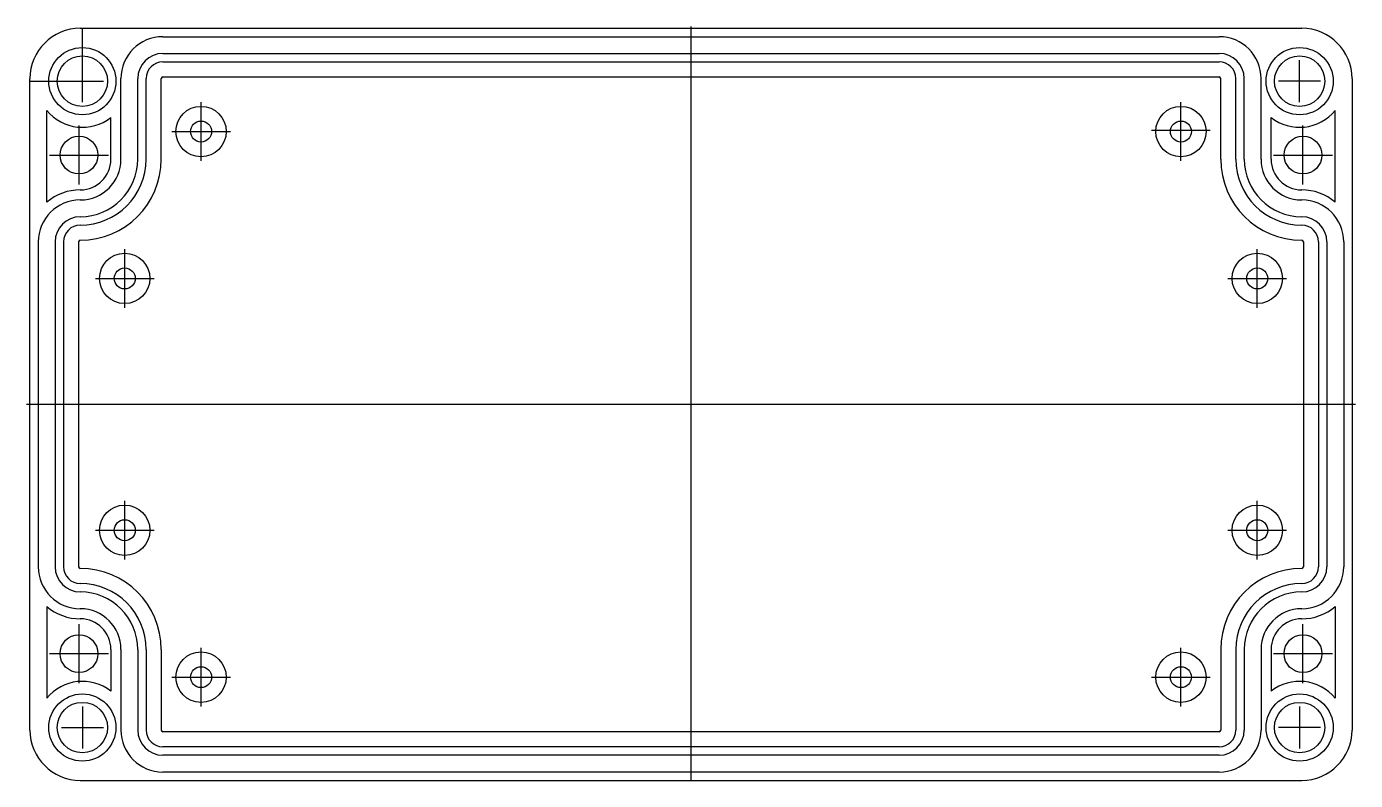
# Model space of a CAD drawing. Header units: millimetres. Extents: x -2134 to -1733, y 158 to 1162.
# Drawn here: x -2030.9 to -1872.5, y 158.2 to 248 of the extents above.
import ezdxf

# ---------------------------------------------------------------- set-up
doc = ezdxf.new("R2010")
doc.units = ezdxf.units.MM

msp = doc.modelspace()

# ---------------------------------------------------------------- linework, layer by layer
for p, q in [((-2024.5, 247.81), (-1878.9, 247.81)), ((-2024.25, 239.01), (-2024.25, 247.81)), ((-1951.7, 248.01), (-1951.7, 158.21)), ((-2014.65, 246.81), (-1888.75, 246.81)), ((-2014.65, 244.81), (-1888.75, 244.81)), ((-1879.15, 239.01), (-1879.15, 244.01)), ((-2014.65, 243.81), (-1888.75, 243.81)), ((-2030.5, 164.21), (-2030.5, 241.81)), ((-2030.5, 241.51), (-2021.75, 241.51)), ((-2019.65, 232.21), (-2019.65, 241.81)), ((-2017.65, 232.21), (-2017.65, 241.81)), ((-2016.65, 232.21), (-2016.65, 241.81)), ((-2014.85, 232.21), (-2014.85, 241.81)), ((-2014.65, 242.01), (-1888.75, 242.01)), ((-1888.55, 232.21), (-1888.55, 241.81)), ((-1886.75, 232.21), (-1886.75, 241.81)), ((-1885.75, 232.21), (-1885.75, 241.81)), ((-1883.75, 232.21), (-1883.75, 241.81)), ((-1876.65, 241.51), (-1881.65, 241.51)), ((-1872.9, 241.81), (-1872.9, 164.21)), ((-2028.5, 227.1), (-2028.5, 238.02)), ((-2010.1, 232.01), (-2010.1, 239.01)), ((-1893.3, 232.01), (-1893.3, 239.01)), ((-1874.9, 227.1), (-1874.9, 238.02)), ((-2024.65, 229.21), (-2024.65, 236.21)), ((-2020.85, 232.21), (-2020.85, 237.19)), ((-1882.55, 232.21), (-1882.55, 237.19)), ((-1878.75, 229.21), (-1878.75, 236.21)), ((-2013.6, 235.51), (-2006.6, 235.51)), ((-1896.8, 235.66), (-1889.8, 235.66)), ((-2028.15, 232.71), (-2021.15, 232.71)), ((-1882.25, 232.71), (-1875.25, 232.71)), ((-2029.5, 222.36), (-2029.5, 183.66)), ((-2027.5, 222.36), (-2027.5, 183.66)), ((-2026.5, 222.36), (-2026.5, 183.66)), ((-2024.7, 222.36), (-2024.7, 183.66)), ((-1878.7, 222.36), (-1878.7, 183.66)), ((-1876.9, 222.36), (-1876.9, 183.66)), ((-1875.9, 222.36), (-1875.9, 183.66)), ((-1873.9, 222.36), (-1873.9, 183.66)), ((-2019.2, 214.51), (-2019.2, 221.51)), ((-1884.2, 214.51), (-1884.2, 221.51)), ((-2022.7, 218.01), (-2015.7, 218.01)), ((-1887.7, 218.01), (-1880.7, 218.01)), ((-1872.5, 203.01), (-2030.9, 203.01)), ((-2019.2, 184.51), (-2019.2, 191.51)), ((-1884.2, 184.51), (-1884.2, 191.51)), ((-2022.7, 188.01), (-2015.7, 188.01)), ((-1887.7, 188.01), (-1880.7, 188.01)), ((-2028.5, 178.92), (-2028.5, 168)), ((-1874.9, 178.92), (-1874.9, 168)), ((-2024.65, 169.81), (-2024.65, 176.81)), ((-1878.75, 169.81), (-1878.75, 176.81)), ((-2028.15, 173.31), (-2021.15, 173.31)), ((-2020.85, 173.81), (-2020.85, 168.83)), ((-2019.65, 173.81), (-2019.65, 164.21)), ((-2017.65, 173.81), (-2017.65, 164.21)), ((-2010.1, 167.01), (-2010.1, 174.01)), ((-1893.3, 167.01), (-1893.3, 174.01)), ((-1888.55, 173.81), (-1888.55, 164.21)), ((-1886.75, 173.81), (-1886.75, 164.21)), ((-1885.75, 173.81), (-1885.75, 164.21)), ((-1883.75, 173.81), (-1883.75, 164.21)), ((-1882.55, 173.81), (-1882.55, 168.83)), ((-1882.25, 173.31), (-1875.25, 173.31)), ((-2013.6, 170.51), (-2006.6, 170.51)), ((-1896.8, 170.51), (-1889.8, 170.51)), ((-2024.25, 167.01), (-2024.25, 162.01)), ((-1879.15, 167.01), (-1879.15, 162.01)), ((-2026.75, 164.51), (-2021.75, 164.51)), ((-1876.65, 164.51), (-1881.65, 164.51)), ((-2024.5, 158.21), (-1878.9, 158.21))]:
    msp.add_line(p, q)
at = {"color": 7}
for p, q in [((-2016.65, 173.81), (-2016.65, 164.21)), ((-2014.85, 173.81), (-2014.85, 164.21)), ((-1888.75, 164.01), (-2014.65, 164.01)), ((-1888.75, 162.21), (-2014.65, 162.21)), ((-1888.75, 161.21), (-2014.65, 161.21)), ((-1888.75, 159.21), (-2014.65, 159.21))]:
    msp.add_line(p, q, dxfattribs=at)
for centre, radius in [((-2024.25, 241.51), 4), ((-2024.25, 241.51), 3), ((-1879.15, 241.51), 4), ((-1879.15, 241.51), 3), ((-2010.1, 235.51), 3), ((-1893.3, 235.51), 3), ((-2010.1, 235.51), 1.25), ((-1893.3, 235.51), 1.25), ((-2024.65, 232.71), 2.25), ((-1878.75, 232.71), 2.25), ((-2019.2, 218.01), 3), ((-1884.2, 218.01), 3), ((-2019.2, 218.01), 1.25), ((-1884.2, 218.01), 1.25), ((-2019.2, 188.01), 3), ((-1884.2, 188.01), 3), ((-2019.2, 188.01), 1.25), ((-1884.2, 188.01), 1.25), ((-2024.65, 173.31), 2.25), ((-1878.75, 173.31), 2.25), ((-2010.1, 170.51), 3), ((-1893.3, 170.51), 3), ((-2010.1, 170.51), 1.25), ((-1893.3, 170.51), 1.25), ((-2024.25, 164.51), 4), ((-1879.15, 164.51), 4), ((-2024.25, 164.51), 3), ((-1879.15, 164.51), 3)]:
    msp.add_circle(centre, radius)
for centre, radius, start, end in [((-2024.5, 241.81), 6, 90, 180), ((-1878.9, 241.81), 6, 0, 90), ((-2014.65, 241.81), 5, 90, 180), ((-1888.75, 241.81), 5, 0, 90), ((-2014.65, 241.81), 3, 90, 180), ((-1888.75, 241.81), 3, 0, 90), ((-2014.65, 241.81), 2, 90, 180), ((-1888.75, 241.81), 2, 0, 90), ((-2014.65, 241.81), 0.2, 90, 180), ((-1888.75, 241.81), 0.2, 0, 90), ((-2024.25, 241.51), 5.5, 219.4006, 308.1835), ((-1879.15, 241.51), 5.5, 231.8165, 320.5994), ((-2024.5, 232.21), 6.85, 270, 0), ((-2024.5, 232.21), 4.85, 270, 0), ((-2024.5, 232.21), 7.85, 270, 0), ((-2024.5, 232.21), 3.65, 270, 0), ((-2024.5, 232.21), 9.65, 270, 0), ((-1878.9, 232.21), 9.65, 180, 270), ((-1878.9, 232.21), 7.85, 180, 270), ((-1878.9, 232.21), 6.85, 180, 270), ((-1878.9, 232.21), 4.85, 180, 270), ((-1878.9, 232.21), 3.65, 180, 270), ((-2024.5, 222.36), 6.2, 90, 130.1778), ((-1878.9, 222.36), 6.2, 49.8222, 90), ((-2024.5, 222.36), 5, 90, 180), ((-1878.9, 222.36), 5, 0, 90), ((-2024.5, 222.36), 3, 90, 180), ((-1878.9, 222.36), 3, 0, 90), ((-2024.5, 222.36), 2, 90, 180), ((-1878.9, 222.36), 2, 0, 90), ((-2024.5, 222.36), 0.2, 90, 180), ((-1878.9, 222.36), 0.2, 0, 90), ((-2024.5, 183.66), 5, 180, 270), ((-2024.5, 183.66), 3, 180, 270), ((-2024.5, 183.66), 2, 180, 270), ((-2024.5, 183.66), 0.2, 180, 270), ((-2024.5, 173.81), 9.65, 360, 90), ((-1878.9, 173.81), 9.65, 90, 180), ((-1878.9, 183.66), 5, 270, 0), ((-1878.9, 183.66), 3, 270, 0), ((-1878.9, 183.66), 2, 270, 0), ((-1878.9, 183.66), 0.2, 270, 0), ((-2024.5, 173.81), 7.85, 360, 90), ((-2024.5, 173.81), 6.85, 360, 90), ((-1878.9, 173.81), 7.85, 90, 180), ((-1878.9, 173.81), 6.85, 90, 180), ((-2024.5, 183.66), 6.2, 229.8222, 270), ((-2024.5, 173.81), 4.85, 360, 90), ((-2024.5, 173.81), 3.65, 360, 90), ((-1878.9, 173.81), 4.85, 90, 180), ((-1878.9, 173.81), 3.65, 90, 180), ((-1878.9, 183.66), 6.2, 270, 310.1778), ((-2024.25, 164.51), 5.5, 51.8165, 140.5994), ((-1879.15, 164.51), 5.5, 39.4006, 128.1835), ((-2024.5, 164.21), 6, 180, 270), ((-1888.75, 164.21), 5, 270, 360), ((-1888.75, 164.21), 3, 270, 360), ((-1888.75, 164.21), 2, 270, 360), ((-1888.75, 164.21), 0.2, 270, 360), ((-1878.9, 164.21), 6, 270, 0)]:
    msp.add_arc(centre, radius, start, end)
for radius in [5, 3, 2, 0.2]:
    msp.add_arc((-2014.65, 164.21), radius, 180, 270, dxfattribs=at)

doc.saveas('drawing.dxf')
